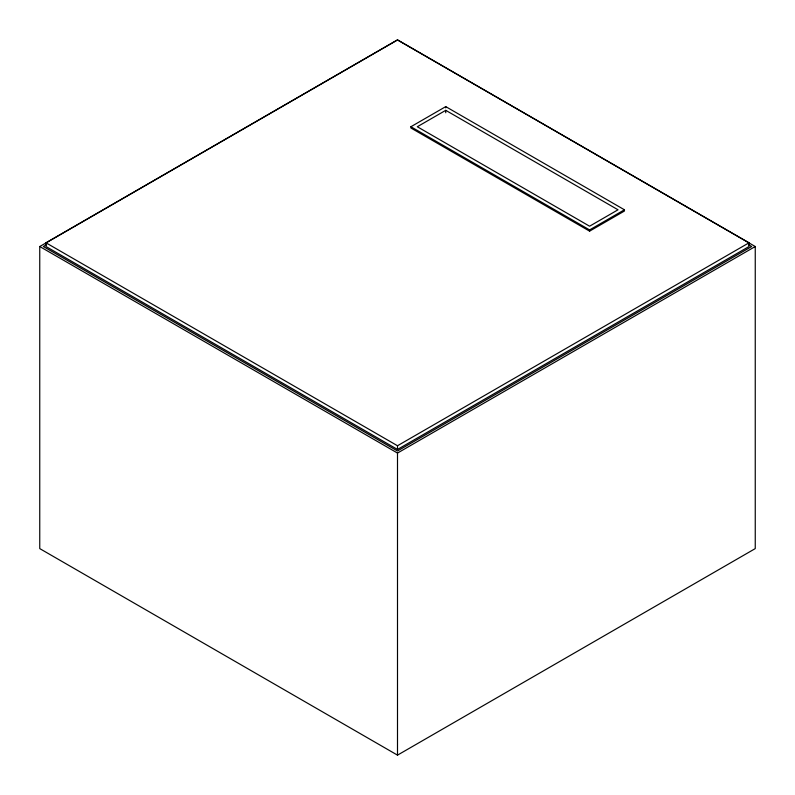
<?xml version="1.0" encoding="UTF-8"?>
<svg xmlns="http://www.w3.org/2000/svg" width="795" height="795" viewBox="0 0 795 795"><rect width="100%" height="100%" fill="white"/><g stroke="black" fill="none" stroke-linecap="round" stroke-linejoin="round"><path stroke-width="1.19" d="M45.981 242.803L397.5 39.859L749.019 242.803L749.019 246.52L397.5 449.463L45.981 246.52L45.981 242.803L397.5 445.747L749.019 242.803M39.75 246.52L397.5 39.969L755.25 246.52L755.25 548.6L397.5 755.141L39.75 548.6L39.75 246.52L397.5 453.061L755.25 246.52M46.547 244.661L43.328 246.52L397.5 450.994L751.673 246.52L748.453 244.661M410.896 126.743L445.747 106.619L624.443 209.791L624.443 211.023L589.592 231.146L410.896 127.985L410.896 126.743L589.592 229.914L624.443 209.791M445.747 110.326L417.315 126.743L589.592 226.207L618.023 209.791L445.747 110.326L445.747 112.761M589.592 229.914L589.592 231.146M445.747 106.619L445.747 107.852M397.5 445.747L397.5 449.463M397.5 453.061L397.5 755.141"/></g></svg>
